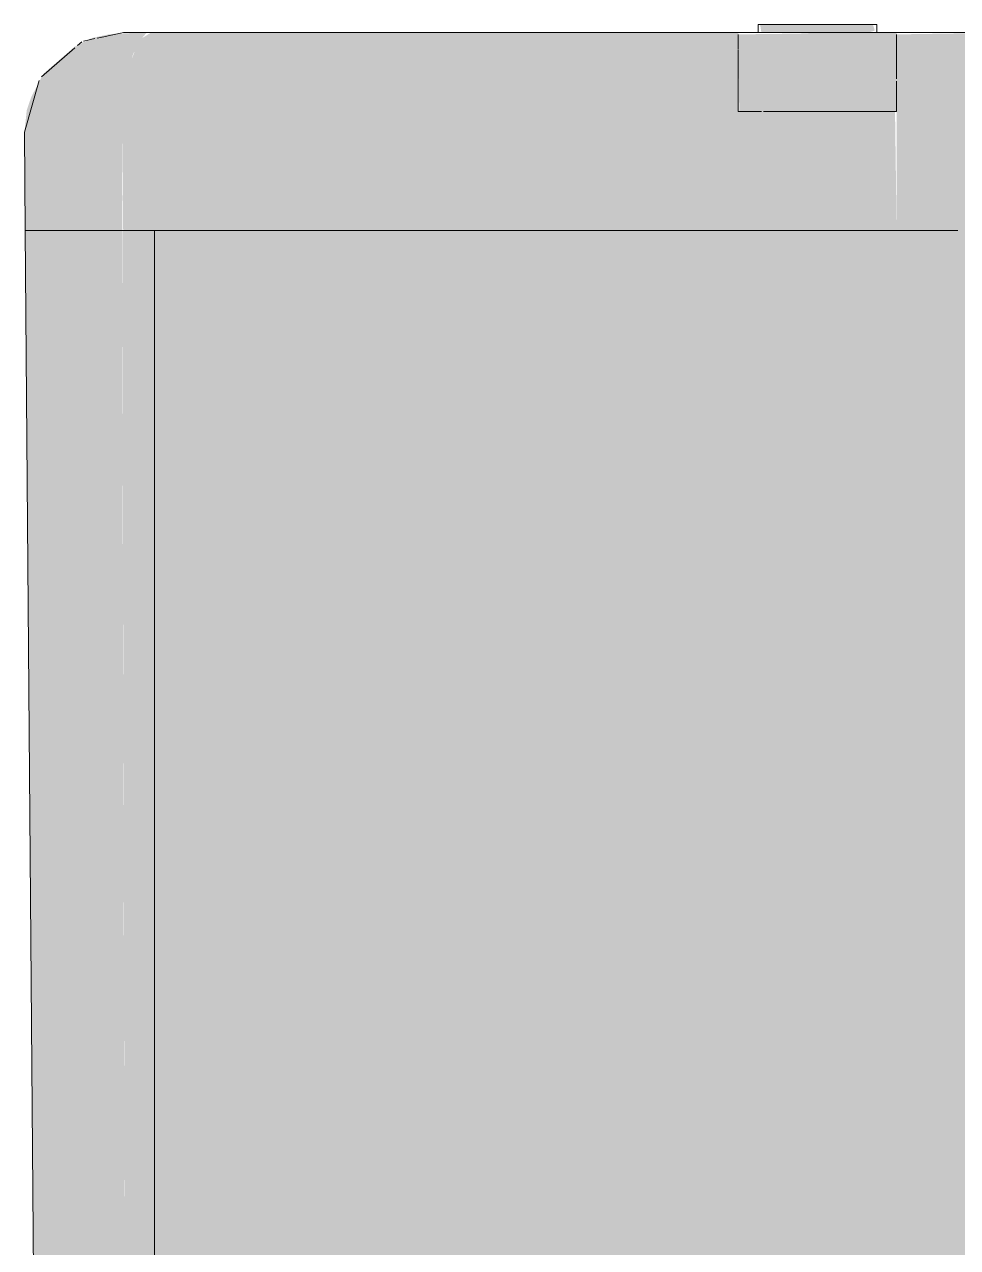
# Model space of a CAD drawing. Header units: metres. Extents: x 147 to 427, y -16 to 162.
# Drawn here: x 391.1359 to 391.3715, y 0.4743 to 0.783 of the extents above; entities that cross this region are included whole.
import ezdxf

# ---------------------------------------------------------------- set-up
doc = ezdxf.new("R2010")
doc.units = ezdxf.units.M
doc.layers.add('P-SANR-FIXT', color=7, linetype='Continuous', lineweight=5)

# ---------------------------------------------------------------- blocks, each defined once
blk = doc.blocks.new('UT_Bacia com caixa acoplada - UT_Bacia com caixa acoplada-3635844-HH')
at = {"layer": 'P-SANR-FIXT', "true_color": 0xf4f4f4, "transparency": 33554598}
blk.add_hatch(color=7, dxfattribs=at).paths.add_polyline_path([(-161.8364685565275, 0.7809999999999914), (-161.8349700501899, 0.7814539827255099), (-161.8354439368586, 0.7829999999999909), (-161.8639478249786, 0.7829999999999909), (-161.863601073208, 0.7809999999999914), (-161.8371333345553, 0.7809999999999914)])
at = {"layer": 'P-SANR-FIXT', "true_color": 0xf4f2f0, "transparency": 33554598}
for points in [[(-162.0496599968055, 0.7557973039599417), (-162.025025627933, 0.7557973039599417), (-162.0243111353363, 0.7667164659996093), (-162.0222582682328, 0.7754915061836608), (-162.0199376704104, 0.7795827020308588), (-162.0192777587819, 0.7803667379412109), (-162.0187447513125, 0.7809999999999914), (-162.0278877533937, 0.7805947603695016), (-162.0326538001775, 0.7795827020370875), (-162.036999709298, 0.77737551215712), (-162.044841112354, 0.7705908630082247), (-162.0479614450796, 0.7646336069098936), (-162.0490720885349, 0.7613935050646269), (-162.0494994781248, 0.7573252546001925)], [(-161.8546353184863, 0.7609999999999916), (-161.8294589375842, 0.7609999999999916), (-161.8294589375842, 0.7809999999999914), (-161.8694589375843, 0.7804942181236048), (-161.8691863441946, 0.7609999999999916), (-161.8575294899451, 0.7609999999999916)], [(-161.8353168019605, 0.78052679544944), (-161.8349700501899, 0.7807794794508197), (-161.8665908330546, 0.7809999999999914), (-161.8354146847826, 0.7805273799269125)], [(-161.8496599968055, 0.7309999999999941), (-161.8294589375842, 0.7309999999999941), (-161.8298678276688, 0.7609999999999916), (-161.8694589375843, 0.7609999999999916), (-161.8694589375843, 0.7309999999999941), (-161.8546353184863, 0.7309999999999941)], [(-162.0249660820552, 0.7309999999999941), (-162.0250376344555, 0.7557973039599417), (-162.0496599968055, 0.7557973039599417), (-162.0494589375843, 0.7309999999999941), (-162.0249780885777, 0.7309999999999941)], [(-162.0469447666782, 0.4159189215839743), (-162.0255275357894, 0.4159189215839743), (-162.024239030441, 0.4232263985407401), (-162.025025627933, 0.7309999999999941), (-162.0494994781248, 0.7309999999999941), (-162.0470366721458, 0.4272539292605333)], [(-162.0168643429897, 0.430971489395046), (-162.0146599968055, 0.430999999999993), (-162.0146599968055, 0.7309999999999941), (-162.0168643429897, 0.7309999999999941), (-162.0168643429897, 0.430999999999993)]]:
    blk.add_hatch(color=7, dxfattribs=at).paths.add_polyline_path(points)
h = blk.add_hatch(color=7, dxfattribs=at)
h.paths.add_polyline_path([(-162.025025627933, 0.7557973039599417), (-161.8694589375843, 0.7557973039599417), (-161.8694589375843, 0.7809999999999914), (-162.0176218490625, 0.7809999999999914), (-162.019969905724, 0.779544403503696), (-162.0215348220394, 0.7770362701357845), (-162.0228529165129, 0.7734673047431486), (-162.0243111353363, 0.7667164659996093), (-162.0249780885777, 0.7573252546001535)])
h.paths.add_polyline_path([(-161.8294589375842, 0.7557973039599417), (-161.7972348161616, 0.7557973039599417), (-161.7972348161616, 0.7809999999999914), (-161.8294589375842, 0.7804918169957286), (-161.8294589375842, 0.7594024565763697)])
h = blk.add_hatch(color=7, dxfattribs=at)
h.paths.add_polyline_path([(-161.9554159545966, 0.7309999999999941), (-161.8694589375843, 0.7309999999999941), (-161.8694589375843, 0.7557973039599417), (-162.025025627933, 0.7557973039599417), (-162.0247352234254, 0.7309999999999941), (-161.9558670609192, 0.7309999999999941)])
h.paths.add_polyline_path([(-161.778596537309, 0.7496064869715251), (-161.7772047585098, 0.7496064869715251), (-161.7785668998279, 0.7505229278979706)])
h.paths.add_polyline_path([(-161.8294589375842, 0.7309999999999941), (-161.7805123861231, 0.7309999999999941), (-161.7819657414929, 0.7504010716803522), (-161.7808017443284, 0.7505240474446164), (-161.7801259462382, 0.7511814829707574), (-161.7690727008876, 0.7512941341032924), (-161.7773207087837, 0.7514807692307687), (-161.7946583421709, 0.752003787869043), (-161.797105149454, 0.7543012776591828), (-161.7972348161616, 0.7557973039599417), (-161.8294589375842, 0.7557973039599417), (-161.8294589375842, 0.7363569749254992)])
h.paths.add_polyline_path([(-161.7656496302021, 0.7515058498589435), (-161.7656496302021, 0.7516278871579521), (-161.7671515988286, 0.7516104359383488)])
h = blk.add_hatch(color=7, dxfattribs=at)
h.paths.add_polyline_path([(-162.024239030441, 0.4232263985407401), (-162.023263917145, 0.4279803988301892), (-162.0209168325116, 0.4304681632016067), (-162.0200825520685, 0.4298919779937165), (-162.0198259159643, 0.4308652243528927), (-162.0168643429897, 0.430999999999993), (-162.0168643429897, 0.7309999999999941), (-162.0249780885777, 0.7309999999999941), (-162.0242477756134, 0.4268682408883276)])
h.paths.add_polyline_path([(-161.6824556506214, 0.4771270249242311), (-161.6785687390686, 0.4771270249242311), (-161.6782959512174, 0.477827175945914), (-161.6749498848832, 0.4778126813157667), (-161.6748276353272, 0.6127380860719145), (-161.6769135005482, 0.6127380860719145), (-161.6769135005482, 0.6231250000000035), (-161.6746009457572, 0.6231250000000035), (-161.6748078611701, 0.6749999999999982), (-161.6824556506214, 0.6749999999999982), (-161.6824556506214, 0.4815696843924087)])
h = blk.add_hatch(color=7, dxfattribs=at)
h.paths.add_polyline_path([(-161.8122041769897, 0.430999999999993), (-161.6909470330633, 0.430999999999993), (-161.6846599968056, 0.467040772862884), (-161.6846599968056, 0.6749999999999982), (-161.7652894453966, 0.6754552063297724), (-161.7652894453966, 0.6757884615384612), (-161.7652894453966, 0.6762323548232463), (-161.7651731101351, 0.6765647661635349), (-161.7742259302315, 0.6771151579022059), (-161.7752065699798, 0.6775496972476092), (-161.775990107847, 0.6793101227760978), (-161.7805123861231, 0.7309999999999941), (-162.0146599968055, 0.7309999999999941), (-162.0146599968055, 0.430999999999993), (-161.8140838943901, 0.430999999999993)])
h.paths.add_polyline_path([(-161.768737196126, 0.6753446786016482), (-161.768812610004, 0.6757621643501462), (-161.7682682736749, 0.675359711281578)])
at = {"layer": 'P-SANR-FIXT'}
for p, q in [((-161.8644589375843, 0.7829999999999909), (-161.8644589375843, 0.7809999999999914)), ((-161.8344589375842, 0.7829999999999908), (-161.8644589375843, 0.7829999999999908)), ((-161.8639478249786, 0.7829999999999908), (-161.8644589375843, 0.7829999999999908)), ((-161.8344589375842, 0.7829999999999908), (-161.8349700501899, 0.7829999999999908)), ((-161.8344589375843, 0.7809999999999914), (-161.8344589375843, 0.7829999999999909)), ((-162.0254357742659, 0.7808312373553482), (-162.0246608185328, 0.7809999999999914)), ((-162.0246608185328, 0.7809999999999914), (-162.0236859106133, 0.7809999999999914)), ((-162.0496599968055, 0.7557973039599417), (-162.0494589375843, 0.7309999999999941)), ((-162.0494994781248, 0.7309999999999941), (-162.0469447666782, 0.4159189215839743)), ((-162.0494994781248, 0.7309999999999914), (-162.0464234120344, 0.7309999999999914)), ((-162.0463975708972, 0.7309999999999914), (-162.0377384011032, 0.7309999999999914)), ((-162.0377151368757, 0.7309999999999914), (-162.0249780885777, 0.7309999999999914)), ((-162.0249793374394, 0.7309999999999914), (-162.0377115461975, 0.7309999999999914)), ((-162.0249780885777, 0.7309999999999914), (-161.9558743349252, 0.7309999999999914)), ((-161.9558744334385, 0.7309999999999914), (-162.0249660820552, 0.7309999999999914)), ((-161.9558671225435, 0.7309999999999914), (-161.8852360992211, 0.7309999999999914)), ((-161.8852361139893, 0.7309999999999914), (-161.9558670609192, 0.7309999999999914)), ((-161.8852336657567, 0.7309999999999914), (-161.8140863278545, 0.7309999999999914)), ((-161.8140863307916, 0.7309999999999914), (-161.8852336628195, 0.7309999999999914))]:
    blk.add_line(p, q, dxfattribs=at)
at = {"layer": 'P-SANR-FIXT', "color": 253, "true_color": 0x9e9e9e}
blk.add_line((-161.8349700501899, 0.7829999999999908), (-161.8639478249786, 0.7829999999999908), dxfattribs=at)
at = {"layer": 'P-SANR-FIXT', "color": 253, "true_color": 0x9e9d9c}
for p, q in [((-162.0362700998058, 0.777679410637616), (-162.0351554039233, 0.7786499195878556)), ((-162.0347384727664, 0.7788053822850627), (-162.031913037013, 0.7794206793783185)), ((-162.0312911294197, 0.7795561126239663), (-162.0301499159356, 0.7798046354716911)), ((-162.0300529824506, 0.7798257447435989), (-162.0254357742659, 0.7808312373553482)), ((-162.0236859106133, 0.7809999999999914), (-162.0227110026937, 0.7809999999999914)), ((-162.0201664258781, 0.7809999999999914), (-162.0146599968055, 0.7809999999999914)), ((-161.8694589375842, 0.7809999999999908), (-161.8294589375842, 0.7809999999999908)), ((-161.8294589375842, 0.7809999999999908), (-161.8694589375842, 0.7809999999999908)), ((-161.8694589375842, 0.7804942181236048), (-161.8694589375842, 0.7767132627964013)), ((-161.8294589375842, 0.7693065423095351), (-161.8294589375842, 0.7804918169957329)), ((-162.0453466459429, 0.7697769240483561), (-162.0369239556547, 0.7771101316410972)), ((-161.8694589375842, 0.7764990511295056), (-161.8694589375842, 0.7609999999999916)), ((-162.0496599968055, 0.7557973039599417), (-162.045908725338, 0.7688719429981122)), ((-161.8294589375842, 0.7609999999999916), (-161.8294589375842, 0.7686531906905186)), ((-161.8694589375842, 0.7609999999999909), (-161.8636010732079, 0.7609999999999909)), ((-161.8630941738227, 0.7609999999999909), (-161.8294589375842, 0.7609999999999909)), ((-162.0488097166912, 0.7309999999999914), (-162.0494589375843, 0.7309999999999914)), ((-162.0464588538455, 0.7309999999999914), (-162.0487207025932, 0.7309999999999914)), ((-162.0427064560905, 0.7309999999999914), (-162.0463864509209, 0.7309999999999914)), ((-162.0377456935253, 0.7309999999999914), (-162.0421353866607, 0.7309999999999914)), ((-162.0168643429897, 0.7309999999999941), (-162.0168643429897, 0.4309714893950503))]:
    blk.add_line(p, q, dxfattribs=at)
at = {"layer": 'P-SANR-FIXT', "color": 254, "true_color": 0xd5d5d5}
for p, q in [((-161.8694589375842, 0.7809999999999908), (-161.86877745411, 0.7809999999999908)), ((-161.86877745411, 0.7809999999999908), (-161.8694589375842, 0.7809999999999908)), ((-161.8301404210585, 0.7809999999999908), (-161.8294589375842, 0.7809999999999908)), ((-161.8294589375842, 0.7809999999999908), (-161.8301404210585, 0.7809999999999908)), ((-161.8694589375842, 0.7609999999999908), (-161.8636010732079, 0.7609999999999908)), ((-161.8630941738227, 0.7609999999999908), (-161.8294589375842, 0.7609999999999908))]:
    blk.add_line(p, q, dxfattribs=at)
at = {"layer": 'P-SANR-FIXT', "color": 254, "true_color": 0xd5d4d3}
for p, q in [((-161.86877745411, 0.7809999999999908), (-161.8639991723701, 0.7809999999999908)), ((-161.8639991723701, 0.7809999999999908), (-161.86877745411, 0.7809999999999908)), ((-161.8644589375843, 0.7809999999999907), (-161.8639478249786, 0.7809999999999907)), ((-161.8644589375843, 0.7809999999999907), (-161.8639478249786, 0.7809999999999907)), ((-161.8636862017802, 0.7809999999999907), (-161.8352316733883, 0.7809999999999907)), ((-161.8349700501899, 0.7809999999999907), (-161.8344589375842, 0.7809999999999907)), ((-161.8349700501899, 0.7809999999999907), (-161.8344589375842, 0.7809999999999907)), ((-161.8349187027984, 0.7809999999999908), (-161.8301404210585, 0.7809999999999908)), ((-161.8301404210585, 0.7809999999999908), (-161.8349187027984, 0.7809999999999908))]:
    blk.add_line(p, q, dxfattribs=at)
at = {"layer": 'P-SANR-FIXT', "color": 254, "true_color": 0xe9e8e8}
for p, q in [((-161.8636862017802, 0.7809999999999907), (-161.860065539302, 0.7809999999999907)), ((-161.8636010732079, 0.7809999999999908), (-161.8353168019605, 0.7809999999999908)), ((-161.8594589375842, 0.7809999999999908), (-161.8636010732079, 0.7809999999999908)), ((-161.860065539302, 0.7809999999999907), (-161.8569589375842, 0.7809999999999907)), ((-161.8442825566822, 0.7809999999999908), (-161.8594589375842, 0.7809999999999908)), ((-161.8569589375842, 0.7809999999999907), (-161.8494589375842, 0.7809999999999907)), ((-161.8494589375842, 0.7809999999999907), (-161.8419589375843, 0.7809999999999907)), ((-161.8353168019605, 0.7809999999999908), (-161.8442825566822, 0.7809999999999908)), ((-161.8419589375843, 0.7809999999999907), (-161.8388523358664, 0.7809999999999907)), ((-161.8388523358664, 0.7809999999999907), (-161.8364685565275, 0.7809999999999907)), ((-161.8364685565275, 0.7809999999999907), (-161.8352316733883, 0.7809999999999907))]:
    blk.add_line(p, q, dxfattribs=at)
at = {"layer": 'P-SANR-FIXT', "color": 254, "true_color": 0xd5d4d2}
for p, q in [((-162.0494991178541, 0.7309999999999914), (-162.0489822234746, 0.7309999999999914)), ((-162.0489679599252, 0.7309999999999914), (-162.0494589375843, 0.7309999999999914)), ((-162.0489558994493, 0.7309999999999914), (-162.047445818672, 0.7309999999999914)), ((-162.0474562472459, 0.7309999999999914), (-162.0489422848312, 0.7309999999999914)), ((-162.0447967635447, 0.7309999999999914), (-162.0474076678474, 0.7309999999999914)), ((-162.0473966753274, 0.7309999999999914), (-162.0426761572394, 0.7309999999999914)), ((-162.0426706647215, 0.7309999999999914), (-162.0447967635447, 0.7309999999999914)), ((-162.042649000975, 0.7309999999999914), (-162.0385589832813, 0.7309999999999914)), ((-162.0385591113659, 0.7309999999999914), (-162.0426435565735, 0.7309999999999914)), ((-162.0314197023534, 0.7309999999999914), (-162.0385311735152, 0.7309999999999914)), ((-162.0385310163562, 0.7309999999999914), (-162.0314213712033, 0.7309999999999914)), ((-162.0314035301622, 0.7309999999999914), (-162.0252926918324, 0.7309999999999914)), ((-162.0252922918804, 0.7309999999999914), (-162.031401867033, 0.7309999999999914)), ((-162.025280717792, 0.7309999999999914), (-162.0169666940984, 0.7309999999999914)), ((-162.0169666901625, 0.7309999999999914), (-162.0252803192256, 0.7309999999999914)), ((-162.0153128379319, 0.7309999999999914), (-162.0168643429897, 0.7309999999999914)), ((-161.9561414981114, 0.7309999999999915), (-162.0153128379319, 0.7309999999999915)), ((-161.9561414981114, 0.7309999999999912), (-162.0153128379319, 0.7309999999999912)), ((-161.8853462058156, 0.7309999999999915), (-161.9561341647254, 0.7309999999999915)), ((-161.8853462058156, 0.7309999999999912), (-161.9561341647254, 0.7309999999999912)), ((-161.8139762284165, 0.7309999999999915), (-161.8853437651946, 0.7309999999999915)), ((-161.8139762284165, 0.7309999999999912), (-161.8853437651946, 0.7309999999999912))]:
    blk.add_line(p, q, dxfattribs=at)
at = {"layer": 'P-SANR-FIXT', "color": 7, "true_color": 0xf0eeec}
for p, q in [((-162.0146599968056, 0.7309999999999914), (-162.0168643429897, 0.7309999999999914)), ((-162.0153436065606, 0.7309999999999914), (-162.0146599968056, 0.7309999999999914)), ((-162.0146599968056, 0.7309999999999914), (-162.0153436064583, 0.7309999999999914)), ((-161.9558743349252, 0.7309999999999912), (-162.0146599968056, 0.7309999999999912)), ((-162.0146599968056, 0.7309999999999914), (-161.9558743349252, 0.7309999999999914)), ((-161.8852360992211, 0.7309999999999912), (-161.9558670609192, 0.7309999999999912)), ((-161.9558670609192, 0.7309999999999914), (-161.8852360992211, 0.7309999999999914)), ((-161.8694589375843, 0.7309999999999912), (-161.8852336628195, 0.7309999999999912)), ((-161.8852336628195, 0.7309999999999914), (-161.8694589375843, 0.7309999999999914)), ((-161.8667794456599, 0.7309999999999914), (-161.8694589375843, 0.7309999999999914)), ((-161.8667794456599, 0.7309999999999912), (-161.8694589375843, 0.7309999999999912)), ((-161.8496599968055, 0.7309999999999914), (-161.8665908330546, 0.7309999999999914)), ((-161.8496599968055, 0.7309999999999912), (-161.8665908330546, 0.7309999999999912)), ((-161.8294589375842, 0.7309999999999914), (-161.8494589375842, 0.7309999999999914)), ((-161.8294589375842, 0.7309999999999912), (-161.8494589375842, 0.7309999999999912)), ((-161.8140863307916, 0.7309999999999912), (-161.8294589375842, 0.7309999999999912)), ((-161.8294589375842, 0.7309999999999914), (-161.8140863307916, 0.7309999999999914))]:
    blk.add_line(p, q, dxfattribs=at)
at = {"layer": 'P-SANR-FIXT', "color": 254, "true_color": 0xe9e7e5}
for p, q in [((-162.0164345713947, 0.7309999999999912), (-162.0168643429897, 0.7309999999999912)), ((-162.0146599968056, 0.7309999999999912), (-162.0153721140072, 0.7309999999999912)), ((-161.9558743349252, 0.7309999999999914), (-162.0146599968056, 0.7309999999999914)), ((-161.9558743349252, 0.7309999999999912), (-162.0146599968056, 0.7309999999999912)), ((-161.8852360992211, 0.7309999999999914), (-161.9558670609192, 0.7309999999999914)), ((-161.8852360992211, 0.7309999999999912), (-161.9558670609192, 0.7309999999999912)), ((-161.8694589375843, 0.7309999999999914), (-161.8852336628195, 0.7309999999999914)), ((-161.8694589375843, 0.7309999999999912), (-161.8852336628195, 0.7309999999999912)), ((-161.8667794456599, 0.7309999999999905), (-161.8694589375842, 0.7309999999999905)), ((-161.8546353184863, 0.7309999999999905), (-161.8694589375842, 0.7309999999999905)), ((-161.8496623085297, 0.7309999999999905), (-161.8667794456599, 0.7309999999999905)), ((-161.8496623085297, 0.7309999999999905), (-161.8546353184863, 0.7309999999999905)), ((-161.8353168019605, 0.7309999999999905), (-161.8494589375842, 0.7309999999999905)), ((-161.8294589375842, 0.7309999999999905), (-161.8494589375842, 0.7309999999999905)), ((-161.8294589375842, 0.7309999999999905), (-161.8353168019605, 0.7309999999999905)), ((-161.8140863307916, 0.7309999999999914), (-161.8294589375842, 0.7309999999999914)), ((-161.8140863307916, 0.7309999999999912), (-161.8294589375842, 0.7309999999999912))]:
    blk.add_line(p, q, dxfattribs=at)
at = {"layer": 'P-SANR-FIXT', "color": 7, "true_color": 0xf2f0ee}
for p, q in [((-161.8667794456599, 0.7309999999999912), (-161.8694589375843, 0.7309999999999912)), ((-161.8694589375843, 0.7309999999999914), (-161.8667794456599, 0.7309999999999914)), ((-161.8496599968055, 0.7309999999999912), (-161.8665908330546, 0.7309999999999912)), ((-161.8665908330546, 0.7309999999999914), (-161.8496599968055, 0.7309999999999914)), ((-161.8294589375842, 0.7309999999999912), (-161.8494589375842, 0.7309999999999912)), ((-161.8494589375842, 0.7309999999999914), (-161.8294589375842, 0.7309999999999914))]:
    blk.add_line(p, q, dxfattribs=at)
at = {"layer": 'P-SANR-FIXT', "flags": 128}
for points in [[(-162.0176218490626, 0.7809999999999914), (-162.0240163407299, 0.7809999999999914), (-162.0246608185328, 0.7809999999999914)], [(-162.0227110026937, 0.7809999999999914), (-162.0208045599921, 0.7809999999999914), (-162.0201664258781, 0.7809999999999914)], [(-161.7972348161616, 0.7809999999999914), (-161.8161004400939, 0.7809999999999914), (-161.8845289843801, 0.7809999999999914), (-161.9524498970986, 0.7809999999999914), (-162.0176218490626, 0.7809999999999914)]]:
    blk.add_lwpolyline(points, dxfattribs=at)

msp = doc.modelspace()

# ---------------------------------------------------------------- block references
at = {"layer": 'P-SANR-FIXT'}
msp.add_blockref('UT_Bacia com caixa acoplada - UT_Bacia com caixa acoplada-3635844-HH', (553.1855999074785, 0), dxfattribs=at)

doc.saveas('drawing.dxf')
